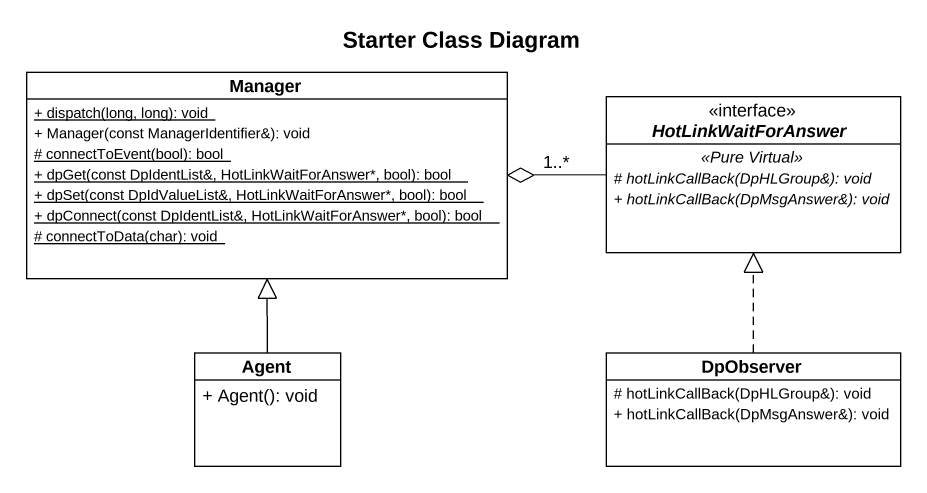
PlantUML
@startuml
title Starter Class Diagram
hide circle
hide empty members
skinparam classAttributeIconSize 0
class Manager {
  {static} + dispatch(long, long): void
  + Manager(const ManagerIdentifier&): void
  {static} # connectToEvent(bool): bool
  {static} + dpGet(const DpIdentList&, HotLinkWaitForAnswer*, bool): bool
  {static} + dpSet(const DpIdValueList&, HotLinkWaitForAnswer*, bool): bool
  {static} + dpConnect(const DpIdentList&, HotLinkWaitForAnswer*, bool): bool
  {static} # connectToData(char): void
}
interface HotLinkWaitForAnswer {
  .. <<Pure Virtual>> ..
  {abstract} # hotLinkCallBack(DpHLGroup&): void
  {abstract} + hotLinkCallBack(DpMsgAnswer&): void
}
class "Agent" as Agent_ {
  + Agent(): void
}
class DpObserver {
  # hotLinkCallBack(DpHLGroup&): void
  + hotLinkCallBack(DpMsgAnswer&): void
}
HotLinkWaitForAnswer -left-o Manager : 1..*
Agent_ -up-|> Manager
DpObserver .up.|> HotLinkWaitForAnswer
@enduml
